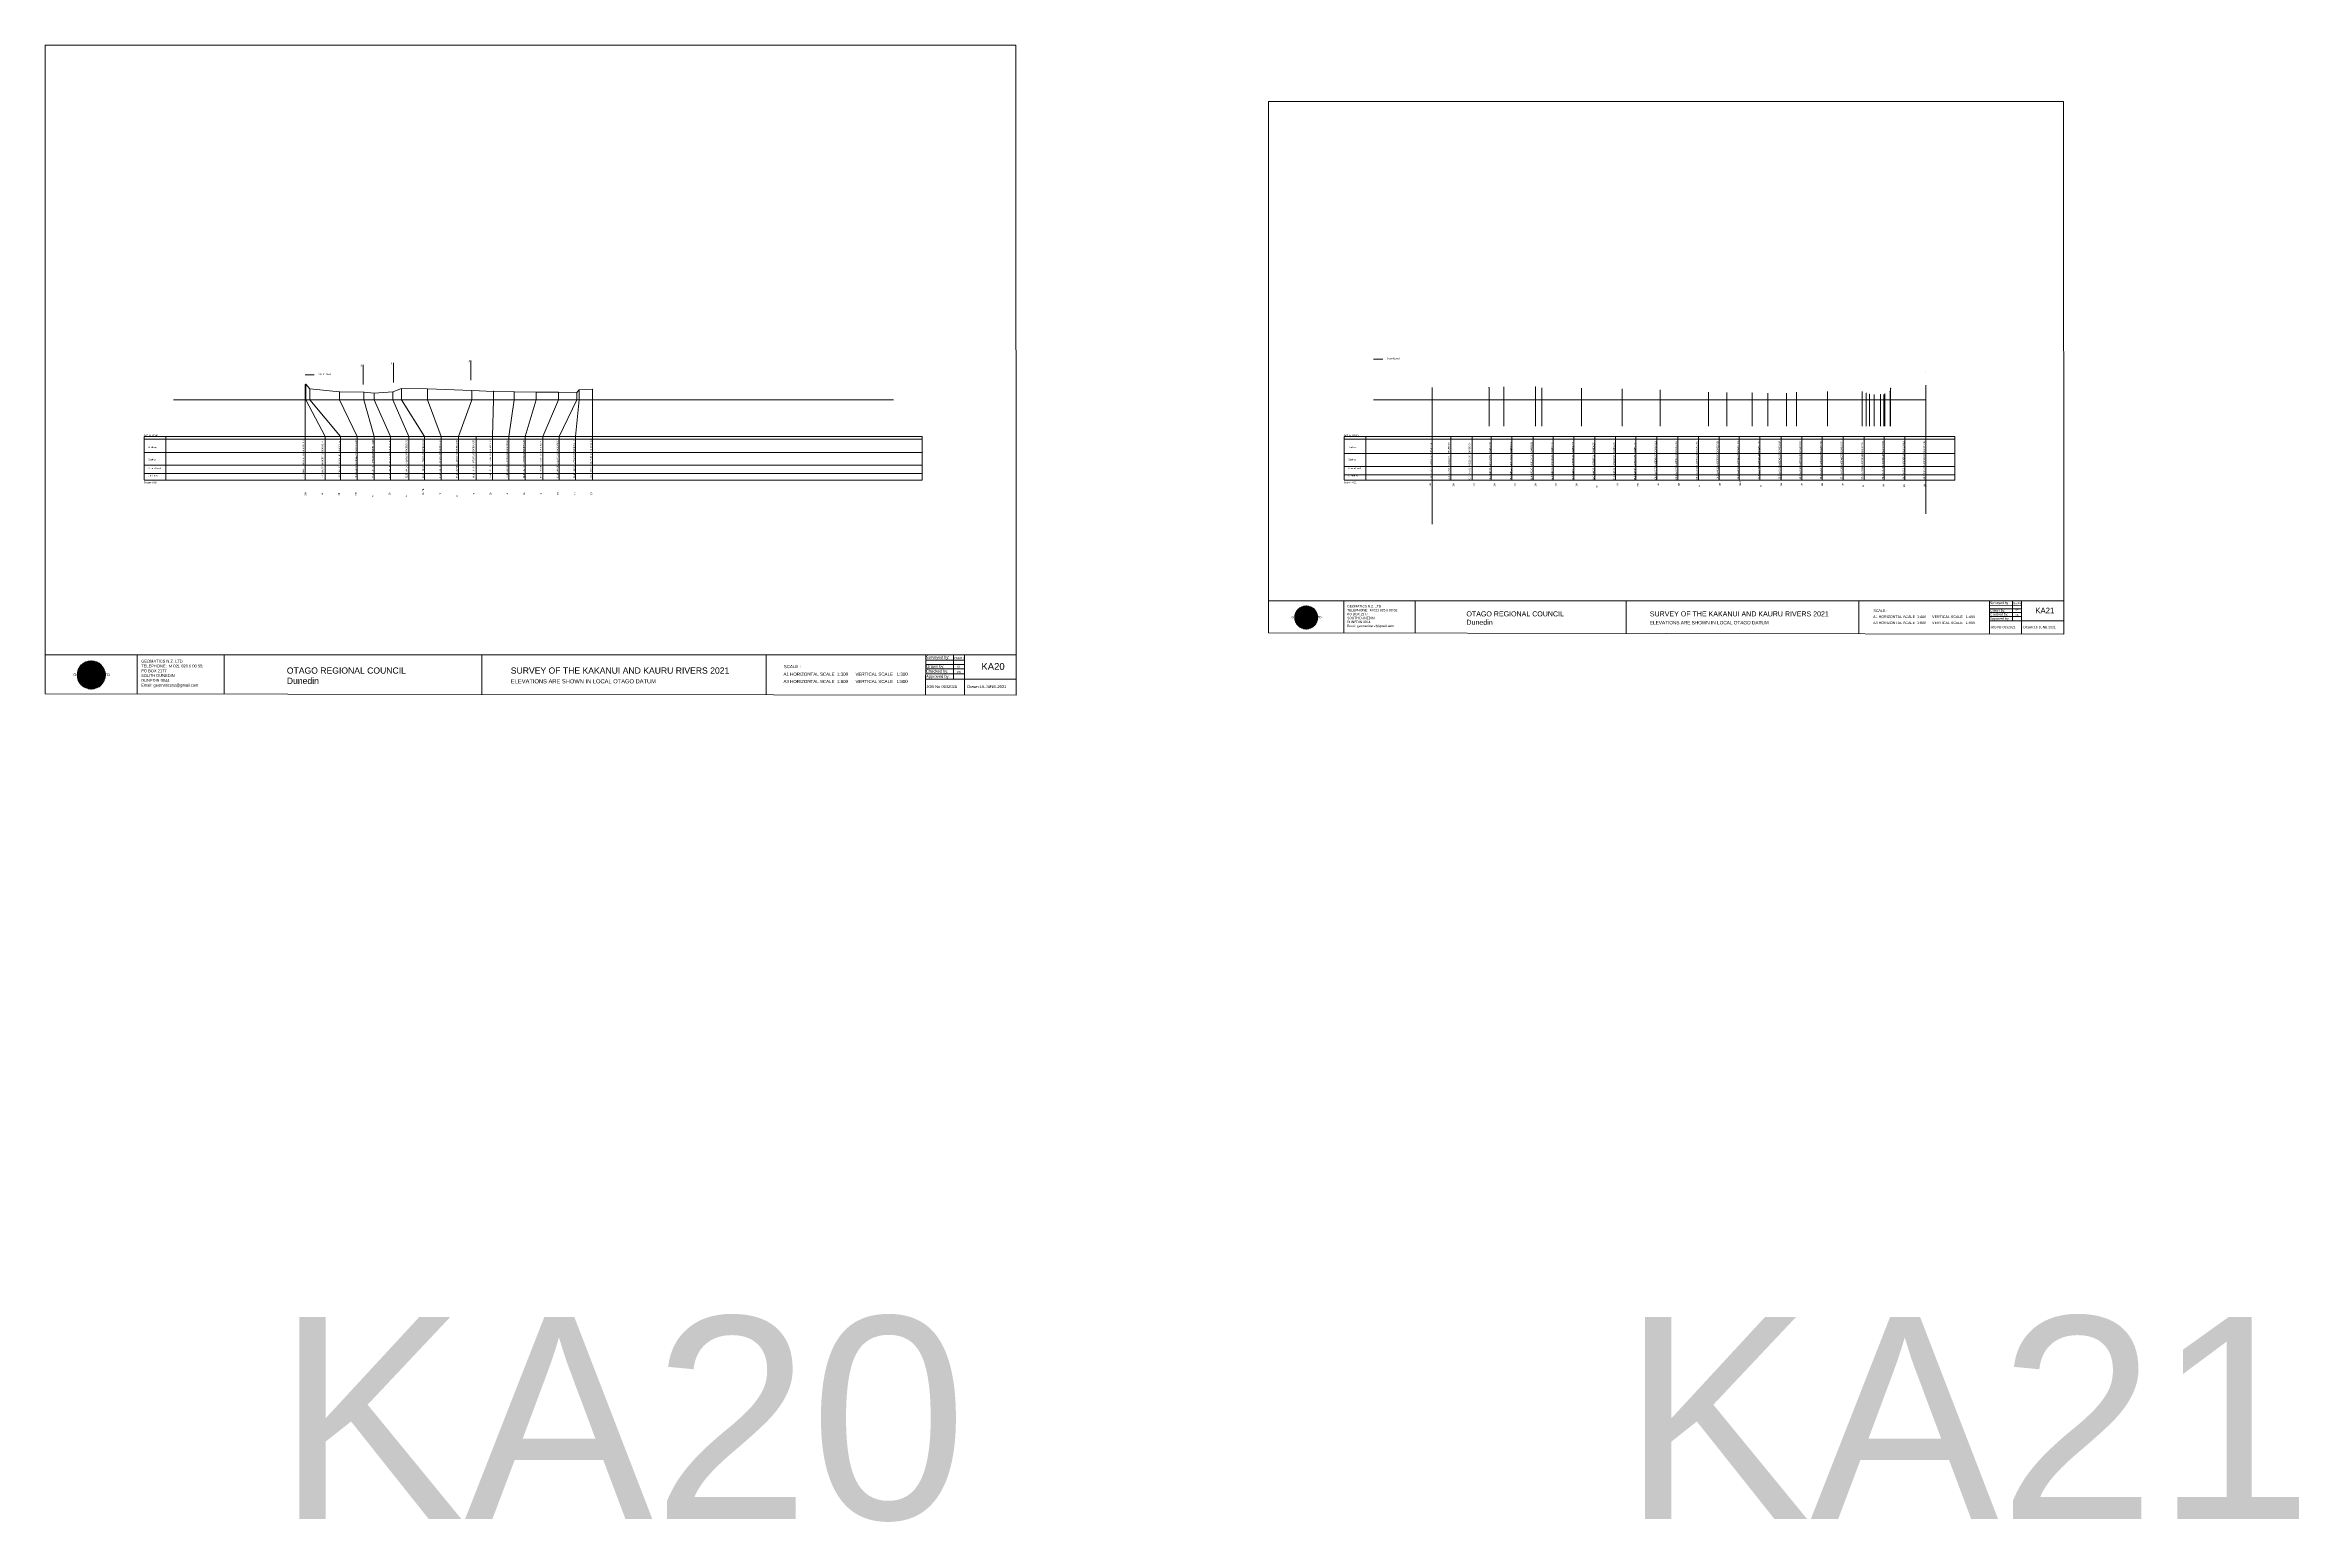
# Model space of a CAD drawing. Header units: millimetres. Extents: x -4102225 to 9709333, y -443196 to 2258209.
# Drawn here: x -3270012 to -2556462, y -213584 to 253963 of the extents above; entities that cross this region are included whole.
import ezdxf

# ---------------------------------------------------------------- set-up
doc = ezdxf.new("R2010")
doc.units = ezdxf.units.MM
doc.header["$PDMODE"] = 35
doc.header["$PDSIZE"] = 20
doc.layers.get('0').update_dxf_attribs({"lineweight": 0})
doc.layers.add('geo', color=7, linetype='Continuous', lineweight=0)
doc.styles.get("Standard").update_dxf_attribs({"font": 'arial.ttf'})

# ---------------------------------------------------------------- blocks, each defined once
blk = doc.blocks.new('Geomatics_Circle_SPT')
at = {"layer": 'geo', "color": 2, "linetype": 'Continuous', "lineweight": 0}
for p, q in [((0, 25.2), (-25.2, 0)), ((-24.7, 4.9), (-4.9, 24.7)), ((-24.7, -4.9), (4.9, 24.7)), ((4.9, -24.7), (-24.7, 4.9)), ((-24.7, 0), (0, -24.7)), ((-9.7, 23.3), (-23.3, 9.6)), ((9.7, 23.3), (-23.3, -9.7)), ((-23.3, 9.7), (9.7, -23.3)), ((-21, 14), (-14, 21)), ((-21, -14), (14, 21)), ((14, -21), (-21, 14)), ((0, 0), (-17.8, 17.8)), ((0, 0), (-17.8, -17.8)), ((-14, 21), (21, -14)), ((21, 14), (-14, -21)), ((23.3, -9.7), (-9.7, 23.3)), ((-9.7, -23.3), (23.3, 9.7)), ((-4.9, 24.7), (24.7, -4.9)), ((24.7, 4.9), (-4.9, -24.7)), ((25.2, 0), (0, 25.2)), ((0, 0), (17.8, 17.8)), ((0, 0), (17.8, -17.8)), ((0, -24.8), (25.2, 0)), ((4.9, 24.7), (24.7, 4.9)), ((23.3, 9.7), (9.7, 23.3)), ((14, 21), (21, 14)), ((17.8, 18.1), (17.8, 18.1)), ((-4.9, -24.7), (-24.7, -4.9)), ((-23.3, -9.7), (-9.7, -23.3)), ((-14, -21), (-21, -14)), ((-17.8, -17.8), (-17.8, -17.8)), ((24.7, -4.9), (4.9, -24.7)), ((4.9, -24.7), (4.9, -24.7)), ((9.7, -23.3), (23.3, -9.7)), ((21, -14), (14, -21)), ((18.1, -17.8), (18.1, -17.8))]:
    blk.add_line(p, q, dxfattribs=at)
at = {"layer": 'geo', "color": 1, "linetype": 'Continuous', "lineweight": 0}
for p, q in [((-25.2, 0), (9.7, 23.3)), ((-25.2, 0), (-9.6, 23.3)), ((-25.2, 0), (23.3, 9.7)), ((-25.2, 0), (-23.3, 9.7)), ((-23.3, -9.7), (-25.2, 0)), ((-9.6, -23.3), (-25.2, 0)), ((9.7, -23.3), (-25.2, 0)), ((-4.9, 24.8), (-24.7, -4.9)), ((4.9, 24.7), (-24.7, 4.9)), ((14, 21), (-24.7, -4.9)), ((-14, 21), (-24.7, 4.9)), ((21, 14), (-24.7, 4.9)), ((-21, 14), (-24.7, -4.9)), ((0, 0), (-24.7, 4.9)), ((-24.7, 4.9), (-21, -14)), ((-24.7, 4.9), (-4.9, -24.7)), ((-24.7, 4.9), (14, -21)), ((-24.7, 4.9), (-24.7, 4.9)), ((0, 0), (-24.7, -4.9)), ((-23.3, 9.7), (0, 25.2)), ((-23.3, -9.6), (0, 25.2)), ((-23.3, -9.6), (17.8, 17.8)), ((-23.3, 9.7), (-17.8, 17.9)), ((-23.3, -9.6), (-17.8, 17.9)), ((-23.3, 9.7), (17.8, 17.8)), ((-17.8, -17.8), (-23.3, 9.7)), ((0, -25.2), (-23.3, 9.7)), ((-23.3, 9.7), (17.8, -17.8)), ((-23.3, 9.7), (25.2, 0)), ((-23.3, 9.4), (-23.3, 9.4)), ((-23.3, -9.7), (25.2, 0)), ((4.9, 24.8), (-21, -14)), ((-4.9, 24.7), (-21, 14)), ((14, 21), (-21, 14)), ((-14, 21), (-21, -14)), ((0, 0), (-21, 14)), ((-21, 14), (-14, -21)), ((-21, 14), (4.9, -24.7)), ((-21, 14), (-21, 14)), ((24.7, 4.9), (-21, 14)), ((0, 0), (-21, -14)), ((-17.9, 17.6), (-17.9, 17.6)), ((-17.8, 17.8), (9.7, 23.3)), ((-17.8, 17.8), (-9.6, 23.3)), ((-17.8, -17.8), (9.7, 23.3)), ((-17.8, -17.8), (-9.7, 23.3)), ((-9.7, -23.3), (-17.8, 17.8)), ((-17.8, 17.8), (9.7, -23.3)), ((-17.8, 17.8), (23.3, -9.6)), ((-17.8, 17.8), (23.3, 9.7)), ((-17.8, -17.8), (23.3, 9.7)), ((4.9, 24.7), (-14, 21)), ((-4.9, 24.7), (-14, -20.9)), ((0, 0), (-14, 21)), ((-14, 21), (-4.9, -24.7)), ((-14, 21), (-14, 21)), ((24.7, -4.9), (-14, 21)), ((21, 14), (-14, 21)), ((-14, -21), (24.7, 4.9)), ((0, 0), (-14, -21)), ((-9.8, 23.1), (-9.8, 23.1)), ((-9.7, 23.3), (0, 25.2)), ((-9.7, 23.3), (0, -25.2)), ((-9.7, -23.3), (0, 25.2)), ((-9.6, 23.3), (17.8, -17.8)), ((-9.6, 23.3), (25.2, 0)), ((-9.6, 23.3), (17.8, 17.8)), ((-9.6, -23.3), (17.8, 17.9)), ((25.2, 0), (-9.6, -23.3)), ((0, 0), (-4.9, 24.7)), ((-4.9, 24.7), (-4.9, 24.7)), ((21, -14), (-4.9, 24.7)), ((24.8, 4.9), (-4.9, 24.7)), ((14, 21), (-4.9, 24.7)), ((-4.9, -24.7), (21, 14)), ((0, 0), (-4.9, -24.7)), ((-0.2, 25.1), (-0.2, 25.1)), ((0, 25.2), (9.7, -23.3)), ((0, 25.2), (23.3, -9.7)), ((0, 25.2), (23.3, 9.7)), ((0, 25.2), (9.7, 23.3)), ((0, 0), (4.9, 24.7)), ((0, -25.2), (9.7, 23.3)), ((0, 0), (14, 21)), ((0, 0), (21, 14)), ((23.3, 9.7), (0, -25.2)), ((0, 0), (24.8, 4.9)), ((0, 0), (4.9, -24.7)), ((0, 0), (14, -21)), ((0, 0), (21, -14)), ((0, 0), (24.8, -4.9)), ((21, 14), (4.9, 24.8)), ((14, -21), (4.9, 24.7)), ((24.7, -4.9), (4.9, 24.7)), ((4.9, 24.7), (4.9, 24.7)), ((4.9, -24.7), (14, 21)), ((4.9, -24.7), (24.7, 4.9)), ((9.4, 23.3), (9.4, 23.3)), ((9.7, 23.3), (17.8, -17.8)), ((9.7, 23.3), (25.2, 0)), ((9.7, 23.3), (17.8, 17.9)), ((17.8, 17.8), (9.7, -23.3)), ((25.2, 0), (9.7, -23.3)), ((21, -14), (14, 21)), ((24.7, 4.9), (14, 21)), ((14, 21), (14, 21)), ((14, -21), (21, 14)), ((17.6, 17.9), (17.6, 17.9)), ((17.8, 17.8), (23.3, -9.7)), ((17.8, 17.8), (23.3, 9.7)), ((23.3, 9.7), (17.8, -17.8)), ((24.7, -4.9), (21, 14)), ((21, 14), (21, 14)), ((21, -14), (24.7, 4.9)), ((23.1, 9.8), (23.1, 9.8)), ((23.3, 9.7), (25.2, 0)), ((25.2, 0), (23.3, -9.6)), ((24.7, 4.9), (24.7, 4.9)), ((25.1, 0.2), (25.1, 0.2)), ((-25.2, 0), (23.3, -9.7)), ((-25.1, -0.2), (-25.1, -0.2)), ((-24.7, -4.9), (-24.7, -4.9)), ((-24.7, -4.9), (-14, -21)), ((-24.7, -4.9), (4.9, -24.7)), ((-24.7, -4.9), (21, -14)), ((-17.8, -17.8), (-23.3, -9.7)), ((0, -25.2), (-23.3, -9.6)), ((17.8, -17.8), (-23.3, -9.6)), ((-23.1, -9.8), (-23.1, -9.8)), ((-21, -14), (24.7, -4.9)), ((-21, -14), (-21, -14)), ((-21, -14), (-4.9, -24.7)), ((-21, -14), (14, -21)), ((23.3, -9.7), (-17.8, -17.8)), ((-9.6, -23.3), (-17.8, -17.8)), ((9.7, -23.3), (-17.8, -17.8)), ((-17.6, -17.9), (-17.6, -17.9)), ((-14, -21), (21, -14)), ((-14, -21), (-14, -21)), ((-14, -21), (4.9, -24.7)), ((17.8, -17.8), (-9.7, -23.3)), ((0, -25.2), (-9.7, -23.3)), ((-9.4, -23.3), (-9.4, -23.3)), ((-4.9, -24.7), (24.7, -4.9)), ((-4.9, -24.7), (14, -21)), ((-4.9, -24.7), (-4.9, -24.7)), ((23.3, -9.6), (0, -25.2)), ((9.7, -23.3), (0, -25.2)), ((0.2, -25.1), (0.2, -25.1)), ((4.9, -24.7), (21, -14)), ((4.9, -24.7), (4.9, -24.7)), ((17.8, -17.8), (9.7, -23.3)), ((9.8, -23.1), (9.8, -23.1)), ((14, -21), (24.7, -4.9)), ((14, -21), (14, -21)), ((23.3, -9.6), (17.8, -17.8)), ((17.9, -17.6), (17.9, -17.6)), ((21, -14), (21, -14)), ((23.3, -9.4), (23.3, -9.4)), ((24.7, -4.9), (24.7, -4.9))]:
    blk.add_line(p, q, dxfattribs=at)
at = {"layer": 'geo', "color": 114, "linetype": 'Continuous', "lineweight": 0}
for p, q in [((17.9, 17.8), (-25.2, 0)), ((-24.7, 4.9), (14, 21)), ((-24.7, -4.9), (21, 14)), ((-14, -21), (-24.7, 4.9)), ((9.7, 23.3), (-23.3, 9.7)), ((0, 0), (-23.3, 9.7)), ((-23.3, 9.7), (-9.7, -23.3)), ((0, 0), (-23.3, -9.7)), ((-4.9, -24.7), (-21, 14)), ((-20.9, 14), (4.9, 24.7)), ((24.8, 4.9), (-20.9, -14)), ((0, 25.2), (-17.8, 17.8)), ((-17.8, 17.8), (0, -25.2)), ((-14, 21), (-4.9, 24.7)), ((4.9, -24.7), (-14, 21)), ((0, 0), (-9.7, 23.3)), ((0, 0), (-9.7, -23.3)), ((-4.9, 24.7), (14, -21)), ((17.8, -17.8), (0, 25.2)), ((0, 0), (9.7, 23.3)), ((0, 0), (23.3, 9.7)), ((0, 0), (9.7, -23.3)), ((0, 0), (23.3, -9.7)), ((4.9, 24.7), (21, -14)), ((23.3, -9.7), (9.7, 23.3)), ((14, 21), (24.7, -4.9)), ((25.2, 0), (17.8, 17.8)), ((21, 14), (24.7, 4.9)), ((-25.2, 0), (-17.8, -17.8)), ((-21, -14), (-24.7, -4.9)), ((-17.8, -17.8), (25.2, 0)), ((24.8, -4.9), (-14, -21)), ((-9.6, -23.3), (23.3, -9.7)), ((21, -14), (-4.9, -24.8)), ((0, -25.2), (17.9, -17.8)), ((14, -21), (4.9, -24.8))]:
    blk.add_line(p, q, dxfattribs=at)
at = {"layer": 'geo', "color": 250, "linetype": 'Continuous', "lineweight": 0}
for p, q in [((0, 0), (-25.2, 0)), ((24.7, 4.9), (-24.7, 4.9)), ((-24.7, 4.9), (-24.7, -4.9)), ((-23.3, 9.7), (23.3, 9.7)), ((-23.3, 9.7), (-23.3, 9.7)), ((-23.3, -9.7), (-23.3, 9.7)), ((21, 14), (-21, 14)), ((-21, 14), (-21, -14)), ((-17.8, 17.8), (17.8, 17.8)), ((-17.8, -17.8), (-17.8, 17.8)), ((-14, 21), (-14, 21)), ((14, 21), (-14, 21)), ((-14, 20.9), (-14, -21)), ((-9.7, 23.3), (9.7, 23.3)), ((-9.7, -23.3), (-9.7, 23.3)), ((-4.9, 24.7), (4.9, 24.7)), ((-4.9, 24.7), (-4.9, -24.7)), ((0, 0), (0, 25.2)), ((0, 0), (0, -25.2)), ((0, 0), (25.2, 0)), ((4.9, 24.7), (4.9, -24.7)), ((9.7, -23.3), (9.7, 23.3)), ((14, 21), (14, -21)), ((17.8, -17.8), (17.8, 17.8)), ((21, 14), (21, 14)), ((21, -14), (21, 14)), ((23.3, 9.7), (23.3, -9.7)), ((24.7, 4.9), (24.7, 4.9)), ((24.7, -4.9), (24.7, 4.9)), ((-24.7, -4.9), (24.7, -4.9)), ((23.3, -9.7), (-23.3, -9.7)), ((-21, -14), (21, -14)), ((17.8, -17.8), (-17.8, -17.8)), ((-14, -21), (14, -21)), ((9.7, -23.3), (-9.7, -23.3)), ((-4.9, -24.7), (4.9, -24.7))]:
    blk.add_line(p, q, dxfattribs=at)
blk = doc.blocks.new('GeomaticsNZ TITLE BLOCK')
at = {"color": 7, "linetype": 'Continuous', "lineweight": 0}
for p, q in [((0, 94.9), (0, 1579.2)), ((0, 1579.2), (2363.4, 1579.2)), ((2363.4, 1579.2), (2364, 94.9)), ((2364, 94.9), (0, 94.9)), ((0, 94.9), (0, 0)), ((15.9, 94.9), (2364, 94.9)), ((224.3, 95.2), (224.3, -0.3)), ((2364, 94.9), (382.6, 94.9)), ((435.8, 95.2), (435.8, -0.7)), ((1063.4, 94.9), (1063.4, -2.4)), ((1755.4, 94.9), (1755.4, -2.6)), ((2143.6, 60.4), (2238.6, 60.4)), ((2143.9, 94.9), (2143.7, -3)), ((2143.9, 81.9), (2238.6, 81.7)), ((2143.9, 71), (2238.6, 71)), ((2211.5, 94.9), (2211.5, 36.1)), ((2238.6, 94.8), (2238.6, -3.2)), ((2364, -3.5), (2364, 94.9)), ((0, 0), (2364, -3.5)), ((2143.8, 48.6), (2238.6, 48.6)), ((2143.8, 35.4), (2364, 35.3))]:
    blk.add_line(p, q, dxfattribs=at)
at = {"color": 7, "linetype": 'Continuous', "lineweight": 0, "xscale": 1.36, "yscale": 1.36, "zscale": 1.36}
blk.add_blockref('Geomatics_Circle_SPT', (112.4, 45.7), dxfattribs=at)
at = {"color": 7, "linetype": 'Continuous', "lineweight": 0}
for s, p in [('PK&RR', (2213.2, 84.8)), ('ST', (2220.3, 63.6)), ('PK', (2220.4, 50.6))]:
    blk.add_text(s, height=5, dxfattribs=at).set_placement(p)
at = {"color": 7, "linetype": 'Continuous', "lineweight": 0, "attachment_point": 1}
for s, width, heights, insert, char_height in [('{\\C256;GEOMATICS N.Z. LTD                   \\PTELEPHONE:  M 021 023 6 00 55;\\PPO BOX 2177\\PSOUTH DUNEDIN\\PDUNEDIN 9044\\PEmail: geomaticsnz@gmail.com}', 3535.727, [94.7], (234, 82.7), 7), ('{\\C256;OTAGO REGIONAL COUNCIL\\PDunedin}', 3535.727, [0], (588.6, 64), 15), ('{\\C256;SURVEY OF THE KAKANUI AND KAURU RIVERS 2021}', 3535.727, [0], (1133.8, 64), 15), ('{\\C256;Surveyed by:}', 3535.727, [0], (2144.7, 92.4), 7), ('{\\C256;Checked by:}', 3535.727, [0], (2144.7, 58.6), 7), ('{\\C256;Drawn by:}', 3535.727, [0], (2145.8, 70.4), 7), ('{\\C256;Geomatics N.Z. LTD                   }', 125.079, [15.8], (68.8, 49.9), 7), ('{\\C256;ELEVATIONS ARE SHOWN IN LOCAL OTAGO DATUM}', 3535.727, [0], (1134.1, 35.4), 10), ('{\\C256;Approved by:}', 3535.727, [0], (2144.7, 45.9), 7), ('{\\C256;JOB No 0032021}', 3535.727, [0], (2145.3, 20.8), 7), ('{\\C256;Drawn:16-JUNE-2021}', 3535.727, [0], (2244.7, 20.7), 7)]:
    blk.add_mtext_dynamic_manual_height_columns(s, width=width, gutter_width=159, heights=heights, dxfattribs=dict(at, insert=insert, char_height=char_height))

msp = doc.modelspace()

# ---------------------------------------------------------------- linework, layer by layer
at = {"color": 7, "lineweight": 0}
for p, q in [((-3169313.871, 146539.315), (-3169313.871, 152718.219)), ((-3159750.846, 147151.948), (-3159750.846, 153330.852)), ((-3135207.943, 147921.955), (-3135207.943, 154100.859)), ((-3238676.267, 130000), (-3238676.267, 129453.037)), ((-3231773.925, 130000), (-3231773.925, 116175.74)), ((-2992363.12, 130000), (-2992363.12, 116175.74)), ((-2858743.812, 130000), (-2858743.812, 129453.037)), ((-2851841.47, 130000), (-2851841.47, 116175.74)), ((-2665407.48, 130000), (-2665407.48, 116175.74)), ((-2882713.1, 112002.604), (-2882713.1, 111455.641))]:
    msp.add_line(p, q, dxfattribs=at)
at = {"color": 1, "lineweight": 0}
for p, q in [((-2849432.857, 154507.713), (-2846526.126, 154507.713)), ((-3187711.533, 149583.925), (-3184804.802, 149583.925))]:
    msp.add_line(p, q, dxfattribs=at)
at = {"lineweight": 0}
for p, q in [((-3187694.754, 146406), (-3187694.754, 116175.74)), ((-3187507.88, 146565), (-3187507.88, 141702.932)), ((-2830863.178, 145573), (-2830863.178, 102311.858)), ((-2674578.074, 146310), (-2674578.074, 105579.558)), ((-2849420.736, 141702.932), (-2674578.074, 141702.932)), ((-3154874.5, 116175.74), (-3154874.5, 130000)), ((-3139129.835, 116175.74), (-3139129.835, 130000))]:
    msp.add_line(p, q, dxfattribs=at)
for p, q in [((-3186150.9, 145155), (-3186150.9, 141702.932)), ((-3176752.659, 144215), (-3176752.659, 141702.932)), ((-3169093.617, 144115), (-3169093.617, 141702.932)), ((-3165821.651, 143775), (-3165821.651, 141702.932)), ((-3159866.631, 144144), (-3159866.631, 141702.932)), ((-3157197.423, 145214), (-3157197.423, 141702.932)), ((-3148935.133, 145154), (-3148935.133, 141702.932)), ((-3134956.139, 144593), (-3134956.139, 141702.932)), ((-3128088.239, 144343), (-3128088.239, 141702.932)), ((-3121467.657, 144133), (-3121467.657, 141702.932)), ((-3114530.573, 144033), (-3114530.573, 141702.932)), ((-3107500.135, 144112), (-3107500.135, 141702.932)), ((-3101696.033, 143992), (-3101696.033, 141702.932)), ((-3100898.505, 144862), (-3100898.505, 141702.932)), ((-3096715.3, 145042), (-3096715.3, 116175.74)), ((-3096715.3, 145042), (-3096715.3, 136899.453)), ((-2812875.043, 145523), (-2812875.043, 141702.932)), ((-2808213.372, 145723), (-2808213.372, 141702.932)), ((-2798195.904, 145772), (-2798195.904, 141702.932)), ((-2796141.63, 145412), (-2796141.63, 141702.932)), ((-2783587.609, 145362), (-2783587.609, 141702.932)), ((-2770714.531, 145152), (-2770714.531, 141702.932)), ((-2758710.14, 144811), (-2758710.14, 141702.932)), ((-2743377.668, 144031), (-2743377.668, 141702.932)), ((-2737563.328, 143921), (-2737563.328, 141702.932)), ((-2729595.887, 143851), (-2729595.887, 141702.932)), ((-2724604.77, 143731), (-2724604.77, 141702.932)), ((-2718719.004, 143791), (-2718719.004, 141702.932)), ((-2715527.558, 144040), (-2715527.558, 141702.932)), ((-2705699.118, 144320), (-2705699.118, 141702.932)), ((-2694725.152, 144320), (-2694725.152, 141702.932)), ((-2693426.692, 143750), (-2693426.692, 141702.932)), ((-2692461.659, 143430), (-2692461.659, 141702.932)), ((-2690915.551, 143300), (-2690915.551, 141702.932)), ((-2688979.595, 143310), (-2688979.595, 141702.932)), ((-2687876.593, 143300), (-2687876.593, 141702.932)), ((-2687520.636, 143560), (-2687520.636, 141702.932)), ((-2685910.957, 144240), (-2685910.957, 141702.932)), ((-2685723.544, 145310), (-2685723.544, 141702.932)), ((-3229353.191, 141702.932), (-3001406.957, 141702.932)), ((-3187507.88, 141702.932), (-3181306.699, 130000)), ((-3186150.9, 141702.932), (-3176518.823, 130000)), ((-3176752.659, 141702.932), (-3171187.049, 130000)), ((-3165821.651, 141702.932), (-3160650.456, 130000)), ((-3159866.631, 141702.932), (-3154874.5, 130000)), ((-3157197.423, 141702.932), (-3149897.491, 130000)), ((-3148935.133, 141702.932), (-3144624.762, 130000)), ((-3134956.139, 141702.932), (-3139129.835, 130000)), ((-3128088.239, 141702.932), (-3128387.462, 130000)), ((-3121467.657, 141702.932), (-3123197.73, 130000)), ((-3114530.573, 141702.932), (-3118017.459, 130000)), ((-3107500.135, 141702.932), (-3112438.817, 130000)), ((-3101696.033, 141702.932), (-3107279.626, 130000)), ((-3100898.505, 141702.932), (-3102036.541, 130000)), ((-2812875.043, 141702.932), (-2812875.043, 133330.042)), ((-2808213.372, 141702.932), (-2808213.372, 133330.042)), ((-2798195.904, 141702.932), (-2798195.904, 133330.042)), ((-2796141.63, 141702.932), (-2796141.63, 133330.042)), ((-2783587.609, 141702.932), (-2783587.609, 133330.042)), ((-2770714.531, 141702.932), (-2770714.531, 133330.042)), ((-2758710.14, 141702.932), (-2758710.14, 133330.042)), ((-2743377.668, 141702.932), (-2743377.668, 133330.042)), ((-2737563.328, 141702.932), (-2737563.328, 133330.042)), ((-2729595.887, 141702.932), (-2729595.887, 133330.042)), ((-2724604.77, 141702.932), (-2724604.77, 133330.042)), ((-2718719.004, 141702.932), (-2718719.004, 133330.042)), ((-2715527.558, 141702.932), (-2715527.558, 133330.042)), ((-2705699.118, 141702.932), (-2705699.118, 133330.042)), ((-2694725.152, 141702.932), (-2694725.152, 133330.042)), ((-2693426.692, 141702.932), (-2693426.692, 133330.042)), ((-2692461.659, 141702.932), (-2692461.659, 133330.042)), ((-2690915.551, 141702.932), (-2690915.551, 133330.042)), ((-2688979.595, 141702.932), (-2688979.595, 133330.042)), ((-2687876.593, 141702.932), (-2687876.593, 133330.042)), ((-2687520.636, 141702.932), (-2687520.636, 133330.042)), ((-2685910.957, 141702.932), (-2685910.957, 133330.042)), ((-2685723.544, 141702.932), (-2685723.544, 133330.042)), ((-3238676.267, 130000), (-2992363.12, 130000)), ((-3238676.267, 129153.568), (-2992363.12, 129153.568)), ((-3181306.699, 116175.74), (-3181306.699, 130000)), ((-3176518.823, 116175.74), (-3176518.823, 130000)), ((-3171187.049, 116175.74), (-3171187.049, 130000)), ((-3165855.257, 116175.74), (-3165855.257, 130000)), ((-3160650.456, 116175.74), (-3160650.456, 130000)), ((-3149897.491, 116175.74), (-3149897.491, 130000)), ((-3144624.762, 116175.74), (-3144624.762, 130000)), ((-3133577.19, 116175.74), (-3133577.19, 130000)), ((-3128387.462, 116175.74), (-3128387.462, 130000)), ((-3123197.73, 116175.74), (-3123197.73, 130000)), ((-3118017.459, 116175.74), (-3118017.459, 130000)), ((-3112438.817, 116175.74), (-3112438.817, 130000)), ((-3107279.626, 116175.74), (-3107279.626, 130000)), ((-3102036.541, 116175.74), (-3102036.541, 130000)), ((-2824952.501, 130000), (-2824952.501, 116175.74)), ((-2818190.945, 130000), (-2818190.945, 116175.74)), ((-2812170.382, 130000), (-2812170.382, 116175.74)), ((-2805626.028, 130000), (-2805626.028, 116175.74)), ((-2798870.806, 130000), (-2798870.806, 116175.74)), ((-2792548.951, 130000), (-2792548.951, 116175.74)), ((-2785985.705, 130000), (-2785985.705, 116175.74)), ((-2779403.43, 130000), (-2779403.43, 116175.74)), ((-2772821.159, 130000), (-2772821.159, 116175.74)), ((-2766338.717, 130000), (-2766338.717, 116175.74)), ((-2759709.517, 130000), (-2759709.517, 116175.74)), ((-2753099.989, 130000), (-2753099.989, 116175.74)), ((-2746509.455, 130000), (-2746509.455, 116175.74)), ((-2740005.672, 130000), (-2740005.672, 116175.74)), ((-2733659.274, 130000), (-2733659.274, 116175.74)), ((-2727107.14, 130000), (-2727107.14, 116175.74)), ((-2720384.985, 130000), (-2720384.985, 116175.74)), ((-2713879.529, 130000), (-2713879.529, 116175.74)), ((-2707433.181, 130000), (-2707433.181, 116175.74)), ((-2700720.954, 130000), (-2700720.954, 116175.74)), ((-2694136.92, 130000), (-2694136.92, 116175.74)), ((-2687764.175, 130000), (-2687764.175, 116175.74)), ((-2681255.117, 130000), (-2681255.117, 116175.74)), ((-3238676.267, 125031.475), (-2992363.12, 125031.475)), ((-3238676.267, 120970.333), (-2992363.12, 120970.333)), ((-3238676.267, 118366.063), (-2992363.12, 118366.063)), ((-3238676.267, 116175.74), (-2992363.12, 116175.74))]:
    msp.add_line(p, q)
at = {"color": 7, "lineweight": 0, "transparency": 33554687}
for p, q in [((-3238676.267, 129453.037), (-3238676.267, 116302.518)), ((-2858743.812, 130000), (-2665407.48, 130000)), ((-2858743.812, 129453.037), (-2858743.812, 116302.518)), ((-2858743.812, 129153.568), (-2665407.48, 129153.568)), ((-2858743.812, 124611.483), (-2665407.48, 124611.483)), ((-2858743.812, 120550.34), (-2665407.48, 120550.34)), ((-2858743.812, 117946.07), (-2665407.48, 117946.07)), ((-2858743.812, 116175.74), (-2665407.48, 116175.74)), ((-2882713.1, 111455.641), (-2882713.1, 98305.122))]:
    msp.add_line(p, q, dxfattribs=at)
at = {"color": 1}
msp.add_lwpolyline([(-3187694.754, 146406), (-3187507.88, 146565), (-3186150.9, 145155), (-3176752.659, 144215), (-3169093.617, 144115), (-3165821.651, 143775), (-3159866.631, 144144), (-3157197.423, 145214), (-3148935.133, 145154), (-3134956.139, 144593), (-3128088.239, 144343), (-3121467.657, 144133), (-3114530.573, 144033), (-3107500.135, 144112), (-3101696.033, 143992), (-3100898.505, 144862), (-3096715.3, 145042)], dxfattribs=at)
msp.add_lwpolyline([(-3169093.617, 144115), (-3169093.617, 141702.932), (-3165855.257, 130000)])
at = {"color": 51, "lineweight": 0, "true_color": 0xf7f281}
for p in [(-2674669.723, 150200), (-2830863.178, 145573), (-2812875.043, 145523), (-2808213.372, 145723), (-2798195.904, 145772), (-2796141.63, 145412), (-2783587.609, 145362), (-2770714.531, 145152), (-2758710.14, 144811), (-2743377.668, 144031), (-2737563.328, 143921), (-2729595.887, 143851), (-2724604.77, 143731), (-2718719.004, 143791), (-2715527.558, 144040), (-2705699.118, 144320), (-2694725.152, 144320), (-2693426.692, 143750), (-2692461.659, 143430), (-2690915.551, 143300), (-2688979.595, 143310), (-2687876.593, 143300), (-2687520.636, 143560), (-2685910.957, 144240), (-2685723.544, 145310), (-2674578.074, 146310)]:
    msp.add_point(p, dxfattribs=at)
at = {"lineweight": 0}
for p in [(-3187694.754, 146406), (-3187507.88, 146565), (-3186150.9, 145155), (-3176752.659, 144215), (-3159866.631, 144144), (-3157197.423, 145214), (-3148935.133, 145154), (-3134956.139, 144593), (-3128088.239, 144343)]:
    msp.add_point(p, dxfattribs=at)
for p in [(-3169093.617, 144115), (-3165821.651, 143775), (-3121467.657, 144133), (-3114530.573, 144033), (-3107500.135, 144112), (-3101696.033, 143992), (-3100898.505, 144862), (-3096715.3, 145042)]:
    msp.add_point(p)

# ---------------------------------------------------------------- block references
at = {"color": 7, "lineweight": 0}
for p, xscale, yscale, zscale in [((-3270011.609, 48602.591), 130.037656131007, 130.037656131007, 130.037656131007), ((-2882713.1, 67876.527), 106.5053773992074, 106.5053773992074, 106.5053773992074)]:
    msp.add_blockref('GeomaticsNZ TITLE BLOCK', p, dxfattribs=dict(at, xscale=xscale, yscale=yscale, zscale=zscale))

# ---------------------------------------------------------------- texts
at = {"color": 7, "lineweight": 0, "transparency": 33554687}
for s, height, p in [('Ground Level', 473.07414, (-3183519.201, 149583.925)), ('Ground Level', 473.07414, (-2845240.525, 154507.713)), ('DATUM 130.00', 473.07414, (-3238743.203, 130135.982)), ('DATUM 130.00', 473.07414, (-2858810.749, 130135.982)), ('Easting', 473.0741, (-3237301.083, 122527.941)), ('Northing', 473.0741, (-3237232.199, 126387.343)), ('Easting', 473.0741, (-2857368.628, 122527.941)), ('Northing', 473.0741, (-2857299.745, 126387.343)), ('Section KA18', 473.07414, (-3238743.214, 115257.825)), ('Ground Level', 473.07414, (-3237283.98, 119738.63)), ('Chainage', 473.0741, (-3237281.721, 117414.494)), ('Section KA21', 473.07414, (-2858810.759, 115257.825)), ('Ground Level', 473.07414, (-2857351.525, 119738.63)), ('Chainage', 473.0741, (-2857349.267, 117414.494))]:
    msp.add_text(s, height=height, dxfattribs=at).set_placement(p)
at = {"lineweight": 0}
for s, height, p in [('  4.7  146.41  1428057.39  5005113.00', 500, (-3188005.172, 116676.349)), ('  4.9  146.57  1428055.10  5005115.44', 500, (-3181908.375, 116676.349)), ('  6.2  145.16  1428053.64  5005115.59', 500, (-3176597.33, 116659.892)), (' 26.5  143.78  1428033.84  5005110.98', 500, (-3160663.225, 116665.378)), (' 32.5  144.14  1428028.04  5005109.63', 500, (-3155351.856, 116656.988)), (' 35.2  145.21  1428025.37  5005109.33', 500, (-3150040.488, 116656.988)), (' 43.4  145.15  1428017.41  5005107.08', 500, (-3144729.119, 116676.349)), (' 57.4  144.59  1428003.76  5005104.06', 500, (-3139417.751, 116657.31)), (' 64.3  144.34  1427997.06  5005102.55', 500, (-3134106.383, 116659.892)), (' 70.9  144.13  1427990.60  5005101.10', 500, (-3128795.014, 116653.438)), ('    SH', 473.0741, (-3187331.269, 110633.103)), ('    TB', 473.0741, (-3182007.273, 110647.302)), ('    BB', 473.0741, (-3176691.344, 110614.387)), ('     SH', 473.0741, (-3160719.356, 110633.103)), (' W', 473.0741, (-3155395.36, 110654.724)), ('     SH-TB', 473.0741, (-3150071.364, 110633.103)), ('     SH', 473.0741, (-3144739.3, 110633.103)), (' W', 473.0741, (-3139415.304, 110654.724)), ('     SH', 473.0741, (-3134091.308, 110633.103)), ('     SH', 473.0741, (-3128759.244, 110633.103))]:
    msp.add_text(s, height=height, rotation=90, dxfattribs=at).set_placement(p)
for s, height, p in [(' 15.6  144.22  1428044.52  5005113.32', 500, (-3171285.961, 116612.778)), (' 23.3  144.12  1428036.99  5005111.88', 500, (-3165974.593, 116665.378)), (' 77.8  144.03  1427983.92  5005099.20', 500, (-3123483.646, 116653.438)), (' 84.9  144.11  1427976.99  5005097.96', 500, (-3118172.278, 116657.956)), (' 90.7  143.99  1427971.51  5005095.91', 500, (-3112861.232, 116657.31)), (' 91.5  144.86  1427971.43  5005093.01', 500, (-3107549.864, 116657.31)), (' 95.6  145.04  1427967.07  5005093.13', 500, (-3102238.495, 116657.31)), ('100.8  148.47  1427961.43  5005094.39', 500, (-3096927.127, 116612.778)), ('100.4  143.73  1428069.66  5004948.19', 500, (-2759913.36, 116099.683)), ('106.2  143.79  1428064.61  5004945.16', 500, (-2753368.477, 116099.683)), ('109.4  144.04  1428061.22  5004944.54', 500, (-2746823.594, 116099.683)), ('119.3  144.32  1428053.80  5004937.90', 500, (-2740279.052, 116099.683)), ('130.2  144.32  1428044.67  5004931.81', 500, (-2733734.169, 116099.683)), ('131.5  143.75  1428043.44  5004931.32', 500, (-2727189.286, 116099.683)), ('132.5  143.43  1428042.53  5004930.95', 500, (-2720644.403, 116099.683)), ('134.0  143.30  1428041.55  5004929.62', 500, (-2714099.521, 116099.683)), ('136.0  143.31  1428041.03  5004926.90', 500, (-2707554.638, 116099.683)), ('137.1  143.30  1428040.77  5004925.32', 500, (-2701009.755, 116099.683)), ('137.4  143.56  1428042.65  5004922.04', 500, (-2694464.872, 116099.683)), ('139.0  144.24  1428036.48  5004928.25', 500, (-2687919.989, 116099.683)), ('139.2  145.31  1428035.98  5004928.69', 500, (-2681375.106, 116099.683)), ('150.3  150.20  1428028.79  5004919.46', 500, (-2674830.223, 116099.683)), ('-5.9  145.57  1428150.79  5005007.90', 500, (-2830974.303, 116153.571)), ('12.1  145.52  1428143.61  5004996.39', 500, (-2825362.188, 116099.683)), ('16.7  145.72  1428139.83  5004993.65', 500, (-2818817.305, 116099.683)), ('26.8  145.77  1428131.55  5004988.01', 500, (-2812272.423, 116155.276)), ('28.8  145.41  1428129.67  5004987.13', 500, (-2805727.54, 116155.276)), ('41.4  145.36  1428119.13  5004980.31', 500, (-2799182.657, 116166.872)), ('54.2  145.15  1428108.47  5004973.09', 500, (-2792637.774, 116146.75)), ('66.3  144.81  1428098.26  5004966.77', 500, (-2786092.891, 116149.478)), ('81.6  144.03  1428085.31  5004958.56', 500, (-2779548.008, 116147.432)), ('87.4  143.92  1428080.52  5004955.26', 500, (-2773003.125, 116147.432)), ('95.4  143.85  1428073.78  5004951.01', 500, (-2766458.242, 116146.75)), ('    SH', 473.0741, (-3171367.348, 110633.103)), (' W', 473.0741, (-3166043.352, 110654.724)), ('     SH', 473.0741, (-3123427.181, 110633.103)), ('     SH', 473.0741, (-3118095.117, 110633.103)), ('     SH', 473.0741, (-3112763.054, 110633.103)), ('     TB', 473.0741, (-3107439.057, 110647.302)), ('     TB', 473.0741, (-3102123.129, 110647.302)), ('     TB', 473.0741, (-3096807.2, 110647.302))]:
    msp.add_text(s, height=height, rotation=90).set_placement(p)
at = {"color": 51, "lineweight": 0, "true_color": 0xf7f281}
for s, p in [('   SH', (-2831220.27, 113596.112)), ('   SH', (-2823867.088, 113596.112)), ('   SH', (-2817379.524, 113596.112)), ('   SH', (-2810891.961, 113596.112)), ('   SH', (-2804404.397, 113596.112)), ('   SH', (-2797916.834, 113596.112)), ('   SH', (-2791429.271, 113596.112)), ('   SH', (-2784941.707, 113596.112)), (' W', (-2778462.67, 113618.963)), ('   SH', (-2771983.634, 113596.112)), ('   SH', (-2765496.07, 113596.112)), ('    SH', (-2759008.507, 113596.112)), ('    SH', (-2752520.943, 113596.112)), ('  W', (-2746041.906, 113618.963)), ('    SH', (-2739562.87, 113596.112)), ('    SH-TB', (-2733075.306, 113596.112)), ('  W', (-2726596.269, 113618.963)), ('    SH', (-2720117.233, 113596.112)), ('    SH', (-2713629.669, 113596.112)), ('    SH', (-2707142.106, 113596.112)), ('    SH', (-2700654.542, 113596.112)), ('  W', (-2694175.506, 113618.963)), ('  SH', (-2687696.469, 113596.112)), ('  SH', (-2681208.905, 113596.112)), ('  SH', (-2674721.342, 113596.112))]:
    msp.add_text(s, height=500, rotation=90, dxfattribs=at).set_placement(p)
at = {"color": 7, "lineweight": 0}
for s, height, p in [('A1 HORIZONTAL SCALE  1:400      VERTICAL SCALE   1:400 ', 823.57462, (-2691253.411, 72553.623)), ('A3 HORIZONTAL SCALE  1:800      VERTICAL SCALE   1:800', 823.57462, (-2691253.411, 70650.367)), ('SCALE :  ', 823.5746, (-2691171.44, 74514.477)), ('KA21', 1764.8028, (-2639925.273, 74083.808)), ('SCALE :  ', 1005.5428, (-3036148.971, 56707.192)), ('KA20', 2154.7345, (-2973580.004, 56181.366)), ('A1 HORIZONTAL SCALE  1:300      VERTICAL SCALE   1:300 ', 1005.54278, (-3036249.053, 54313.088)), ('A3 HORIZONTAL SCALE  1:800      VERTICAL SCALE   1:800', 1005.54278, (-3036249.053, 51989.309)), ('KA20', 63996.9987, (-3196833.63, -212675.217)), ('KA21', 63996.9987, (-2770777.367, -212675.217))]:
    msp.add_text(s, height=height, dxfattribs=at).set_placement(p)
at = {"color": 7, "lineweight": 0, "char_height": 500, "attachment_point": 1, "rotation": 90}
for insert in [(-3170101.657, 152176.382), (-3160538.632, 152789.016), (-3135995.729, 153559.022)]:
    msp.add_mtext_dynamic_manual_height_columns('W', width=4277.92851, gutter_width=12.5, heights=[0], dxfattribs=dict(at, insert=insert))

doc.saveas('drawing.dxf')
